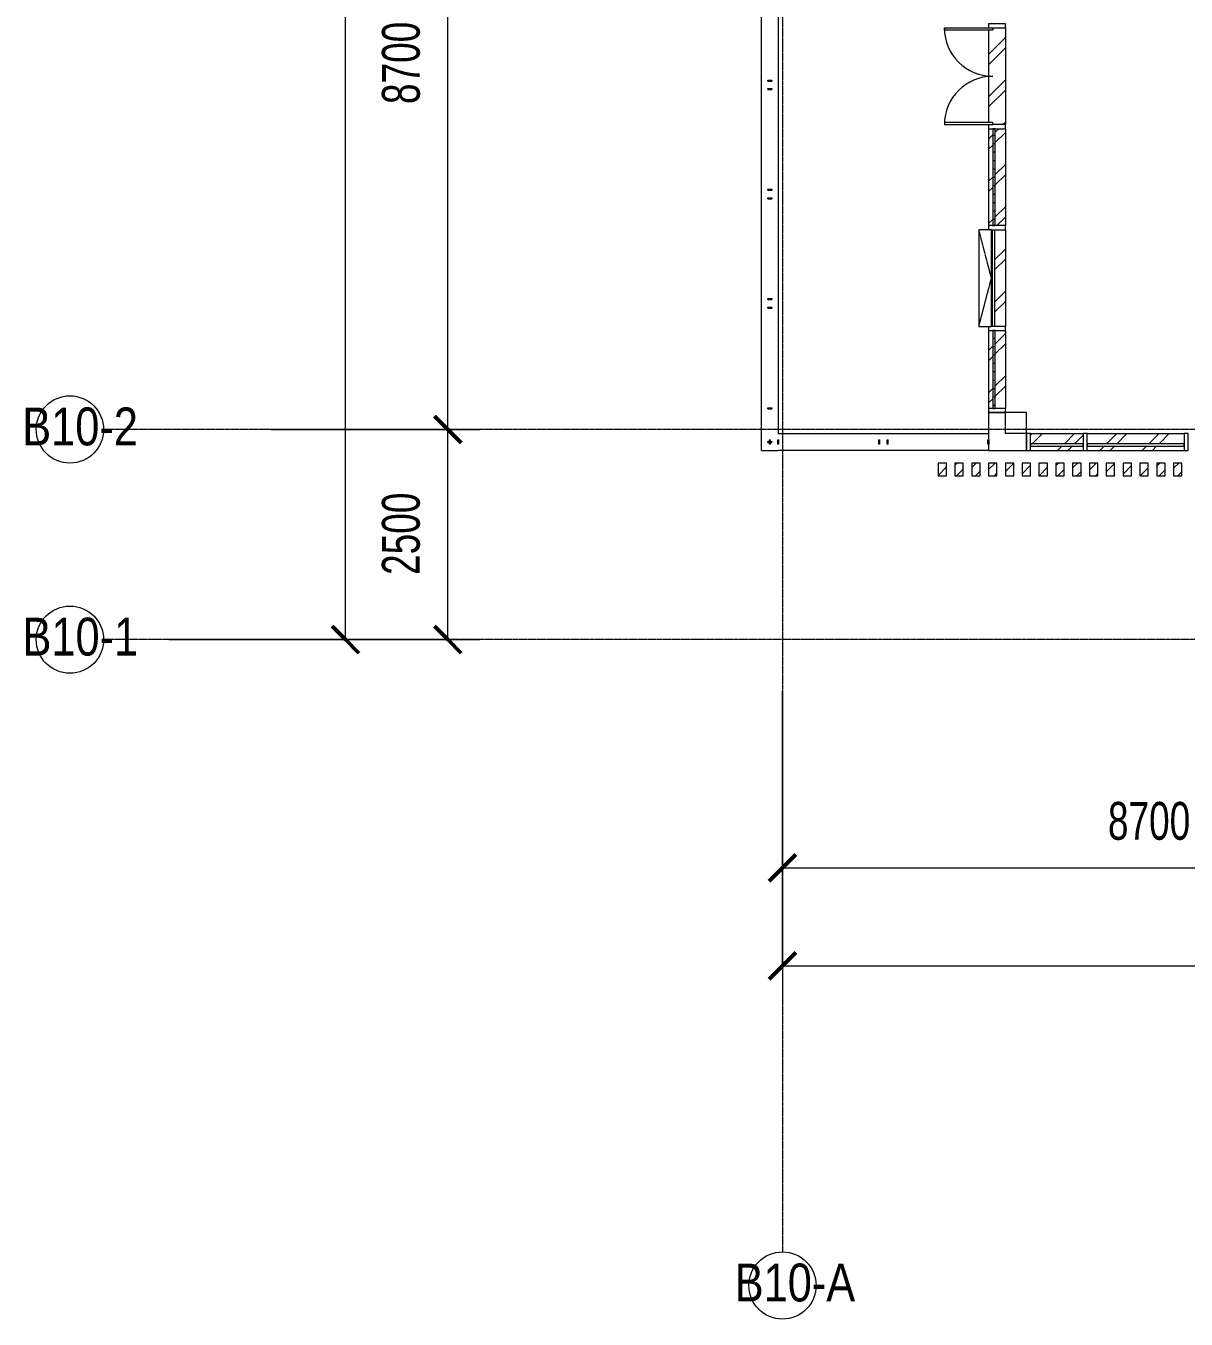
# Model space of a CAD drawing. Header units: millimetres. Extents: x 147592 to 200208, y -27981 to 8299.
# Drawn here: x 147602 to 161400, y -27981 to -12600 of the extents above; entities that cross this region are included whole.
import ezdxf

# ---------------------------------------------------------------- set-up
doc = ezdxf.new("R2010")
doc.units = ezdxf.units.MM
doc.linetypes.add('TJ Dash', pattern=[1.6, 1, -0.6])
doc.linetypes.add('轴网线', pattern=[22.24, 12.7, -3.18, 3.18, -3.18])
for name, color, linetype, lineweight in [('A-____-____-DIMS', 7, 'Continuous', 5), ('A-____-____-DIMS-100', 7, 'Continuous', 5), ('A-FLOR-HRAL-OTLN', 7, 'Continuous', 5), ('A-GLAZ-CURT-MCUT', 7, 'Continuous', 5), ('A-GLAZ-CURT-OTLN', 7, 'Continuous', 5), ('A-GLAZ-CWMG-MCUT', 7, 'Continuous', 13), ('A-GLAZ-CWMG-OTLN', 7, 'Continuous', 5), ('A-WALL-____-MCUT', 7, 'Continuous', 13), ('A-WALL-____-OTLN', 7, 'Continuous', 13), ('S-COLS-____-MCUT', 7, 'Continuous', 5), ('S-GRID-____-IDEN', 7, 'Continuous', 5), ('S-GRID-____-OTLN', 7, 'Continuous', 5)]:
    doc.layers.add(name, color=color, linetype=linetype, lineweight=lineweight)
doc.layers.add('A-DOOR-____-OTLN', color=5, linetype='Continuous', lineweight=13, true_color=0x0000ff)
doc.layers.add('A-GLAZ-____-OTLN', color=7, linetype='Continuous', lineweight=13, true_color=0x00007f)
doc.styles.add('Arial', font='arial.ttf', dxfattribs={"width": 0.7, "height": 450})
doc.styles.add('TJ_FangSong_Narrow', font='', dxfattribs={"height": 450})
doc.styles.get('TJ_FangSong_Narrow').set_extended_font_data('TJ_FangSong_Narrow')
doc.dimstyles.new('对角线-3_2_450_固定', dxfattribs={"dimscale": 304.8, "dimtxt": 459.11673, "dimasz": 1.049869, "dimexe": 1.246719, "dimexo": 0.0625, "dimgap": 0.656168, "dimtad": 1, "dimdec": 0, "dimzin": 0, "dimdsep": 46, "dimtxsty": 'Arial', "dimblk1": 'OBLIQUE', "dimblk2": 'OBLIQUE', "dimsah": 1, "dimcen": 0.09, "dimazin": 0, "dimtfac": 1, "dimtdec": 4, "dimtix": 1, "dimtmove": 0, "dimatfit": 3, "dimfxl": 6.889764, "dimfxlon": 1, "dimtvp": 1, "dimtolj": 1, "dimtzin": 0, "dimarcsym": 2})
pattern_1 = [(45, (0, 0), (-251.4472, 251.4472), []), (45, (0, 381), (-251.4472, 251.4472), [])]

# ---------------------------------------------------------------- blocks, each defined once
blk = doc.blocks.new('矩形竖梃 - 100_100mm 木色铝方通-V62-三层给排水_消防平面图')
at = {"layer": 'A-GLAZ-CWMG-OTLN', "true_color": 0x515151}
h = blk.add_hatch(dxfattribs=at)
h.set_pattern_fill('FP_64', color=251, style=0, pattern_type=2)
h.set_pattern_definition([(135, (161300.01, 17950), (-70.71068, -70.71068), [])])
h.paths.add_polyline_path([(-50, 0), (-50, 150), (50, 150), (50, 0)], flags=0)
at = {"layer": 'A-GLAZ-CWMG-MCUT', "color": 251, "lineweight": 5, "true_color": 0x515151}
for p, q in [((-50, 150), (50, 150)), ((-50, 0), (-50, 150)), ((50, 0), (-50, 0)), ((50, 150), (50, 0))]:
    blk.add_line(p, q, dxfattribs=at)
blk = doc.blocks.new('矩形竖梃 - 100_100mm 木色铝方通-V63-三层给排水_消防平面图')
at = {"layer": 'A-GLAZ-CWMG-OTLN', "true_color": 0x515151}
h = blk.add_hatch(dxfattribs=at)
h.set_pattern_fill('FP_65', color=251, style=0, pattern_type=2)
h.set_pattern_definition([(135, (161100.01, 17950), (-70.71068, -70.71068), [])])
h.paths.add_polyline_path([(-50, 0), (-50, 150), (50, 150), (50, 0)], flags=0)
at = {"layer": 'A-GLAZ-CWMG-MCUT', "color": 251, "lineweight": 5, "true_color": 0x515151}
for p, q in [((-50, 150), (50, 150)), ((-50, 0), (-50, 150)), ((50, 0), (-50, 0)), ((50, 150), (50, 0))]:
    blk.add_line(p, q, dxfattribs=at)
blk = doc.blocks.new('矩形竖梃 - 100_100mm 木色铝方通-V64-三层给排水_消防平面图')
at = {"layer": 'A-GLAZ-CWMG-OTLN', "true_color": 0x515151}
h = blk.add_hatch(dxfattribs=at)
h.set_pattern_fill('FP_66', color=251, style=0, pattern_type=2)
h.set_pattern_definition([(135, (160900.01, 17950), (-70.71068, -70.71068), [])])
h.paths.add_polyline_path([(-50, 0), (-50, 150), (50, 150), (50, 0)], flags=0)
at = {"layer": 'A-GLAZ-CWMG-MCUT', "color": 251, "lineweight": 5, "true_color": 0x515151}
for p, q in [((-50, 150), (50, 150)), ((-50, 0), (-50, 150)), ((50, 0), (-50, 0)), ((50, 150), (50, 0))]:
    blk.add_line(p, q, dxfattribs=at)
blk = doc.blocks.new('矩形竖梃 - 100_100mm 木色铝方通-V65-三层给排水_消防平面图')
at = {"layer": 'A-GLAZ-CWMG-OTLN', "true_color": 0x515151}
h = blk.add_hatch(dxfattribs=at)
h.set_pattern_fill('FP_67', color=251, style=0, pattern_type=2)
h.set_pattern_definition([(135, (160700.01, 17950), (-70.71068, -70.71068), [])])
h.paths.add_polyline_path([(-50, 0), (-50, 150), (50, 150), (50, 0)], flags=0)
at = {"layer": 'A-GLAZ-CWMG-MCUT', "color": 251, "lineweight": 5, "true_color": 0x515151}
for p, q in [((-50, 150), (50, 150)), ((-50, 0), (-50, 150)), ((50, 0), (-50, 0)), ((50, 150), (50, 0))]:
    blk.add_line(p, q, dxfattribs=at)
blk = doc.blocks.new('矩形竖梃 - 100_100mm 木色铝方通-V66-三层给排水_消防平面图')
at = {"layer": 'A-GLAZ-CWMG-OTLN', "true_color": 0x515151}
h = blk.add_hatch(dxfattribs=at)
h.set_pattern_fill('FP_68', color=251, style=0, pattern_type=2)
h.set_pattern_definition([(135, (160500.01, 17950), (-70.71068, -70.71068), [])])
h.paths.add_polyline_path([(-50, 0), (-50, 150), (50, 150), (50, 0)], flags=0)
at = {"layer": 'A-GLAZ-CWMG-MCUT', "color": 251, "lineweight": 5, "true_color": 0x515151}
for p, q in [((-50, 150), (50, 150)), ((-50, 0), (-50, 150)), ((50, 0), (-50, 0)), ((50, 150), (50, 0))]:
    blk.add_line(p, q, dxfattribs=at)
blk = doc.blocks.new('矩形竖梃 - 100_100mm 木色铝方通-V67-三层给排水_消防平面图')
at = {"layer": 'A-GLAZ-CWMG-OTLN', "true_color": 0x515151}
h = blk.add_hatch(dxfattribs=at)
h.set_pattern_fill('FP_69', color=251, style=0, pattern_type=2)
h.set_pattern_definition([(135, (160300.01, 17950), (-70.71068, -70.71068), [])])
h.paths.add_polyline_path([(-50, 0), (-50, 150), (50, 150), (50, 0)], flags=0)
at = {"layer": 'A-GLAZ-CWMG-MCUT', "color": 251, "lineweight": 5, "true_color": 0x515151}
for p, q in [((-50, 150), (50, 150)), ((-50, 0), (-50, 150)), ((50, 0), (-50, 0)), ((50, 150), (50, 0))]:
    blk.add_line(p, q, dxfattribs=at)
blk = doc.blocks.new('矩形竖梃 - 100_100mm 木色铝方通-V68-三层给排水_消防平面图')
at = {"layer": 'A-GLAZ-CWMG-OTLN', "true_color": 0x515151}
h = blk.add_hatch(dxfattribs=at)
h.set_pattern_fill('FP_70', color=251, style=0, pattern_type=2)
h.set_pattern_definition([(135, (160100.01, 17950), (-70.71068, -70.71068), [])])
h.paths.add_polyline_path([(-50, 0), (-50, 150), (50, 150), (50, 0)], flags=0)
at = {"layer": 'A-GLAZ-CWMG-MCUT', "color": 251, "lineweight": 5, "true_color": 0x515151}
for p, q in [((-50, 150), (50, 150)), ((-50, 0), (-50, 150)), ((50, 0), (-50, 0)), ((50, 150), (50, 0))]:
    blk.add_line(p, q, dxfattribs=at)
blk = doc.blocks.new('矩形竖梃 - 100_100mm 木色铝方通-V69-三层给排水_消防平面图')
at = {"layer": 'A-GLAZ-CWMG-OTLN', "true_color": 0x515151}
h = blk.add_hatch(dxfattribs=at)
h.set_pattern_fill('FP_71', color=251, style=0, pattern_type=2)
h.set_pattern_definition([(135, (159900.01, 17950), (-70.71068, -70.71068), [])])
h.paths.add_polyline_path([(-50, 0), (-50, 150), (50, 150), (50, 0)], flags=0)
at = {"layer": 'A-GLAZ-CWMG-MCUT', "color": 251, "lineweight": 5, "true_color": 0x515151}
for p, q in [((-50, 150), (50, 150)), ((-50, 0), (-50, 150)), ((50, 0), (-50, 0)), ((50, 150), (50, 0))]:
    blk.add_line(p, q, dxfattribs=at)
blk = doc.blocks.new('矩形竖梃 - 100_100mm 木色铝方通-V70-三层给排水_消防平面图')
at = {"layer": 'A-GLAZ-CWMG-OTLN', "true_color": 0x515151}
h = blk.add_hatch(dxfattribs=at)
h.set_pattern_fill('FP_72', color=251, style=0, pattern_type=2)
h.set_pattern_definition([(135, (159700.01, 17950), (-70.71068, -70.71068), [])])
h.paths.add_polyline_path([(-50, 0), (-50, 150), (50, 150), (50, 0)], flags=0)
at = {"layer": 'A-GLAZ-CWMG-MCUT', "color": 251, "lineweight": 5, "true_color": 0x515151}
for p, q in [((-50, 150), (50, 150)), ((-50, 0), (-50, 150)), ((50, 0), (-50, 0)), ((50, 150), (50, 0))]:
    blk.add_line(p, q, dxfattribs=at)
blk = doc.blocks.new('矩形竖梃 - 100_100mm 木色铝方通-V71-三层给排水_消防平面图')
at = {"layer": 'A-GLAZ-CWMG-OTLN', "true_color": 0x515151}
h = blk.add_hatch(dxfattribs=at)
h.set_pattern_fill('FP_73', color=251, style=0, pattern_type=2)
h.set_pattern_definition([(135, (159500.01, 17950), (-70.71068, -70.71068), [])])
h.paths.add_polyline_path([(-50, 0), (-50, 150), (50, 150), (50, 0)], flags=0)
at = {"layer": 'A-GLAZ-CWMG-MCUT', "color": 251, "lineweight": 5, "true_color": 0x515151}
for p, q in [((-50, 150), (50, 150)), ((-50, 0), (-50, 150)), ((50, 0), (-50, 0)), ((50, 150), (50, 0))]:
    blk.add_line(p, q, dxfattribs=at)
blk = doc.blocks.new('矩形竖梃 - 100_100mm 木色铝方通-V72-三层给排水_消防平面图')
at = {"layer": 'A-GLAZ-CWMG-OTLN', "true_color": 0x515151}
h = blk.add_hatch(dxfattribs=at)
h.set_pattern_fill('FP_74', color=251, style=0, pattern_type=2)
h.set_pattern_definition([(135, (159300.01, 17950), (-70.71068, -70.71068), [])])
h.paths.add_polyline_path([(-50, 0), (-50, 150), (50, 150), (50, 0)], flags=0)
at = {"layer": 'A-GLAZ-CWMG-MCUT', "color": 251, "lineweight": 5, "true_color": 0x515151}
for p, q in [((-50, 150), (50, 150)), ((-50, 0), (-50, 150)), ((50, 0), (-50, 0)), ((50, 150), (50, 0))]:
    blk.add_line(p, q, dxfattribs=at)
blk = doc.blocks.new('矩形竖梃 - 100_100mm 木色铝方通-V73-三层给排水_消防平面图')
at = {"layer": 'A-GLAZ-CWMG-OTLN', "true_color": 0x515151}
h = blk.add_hatch(dxfattribs=at)
h.set_pattern_fill('FP_75', color=251, style=0, pattern_type=2)
h.set_pattern_definition([(135, (159100.01, 17950), (-70.71068, -70.71068), [])])
h.paths.add_polyline_path([(-50, 0), (-50, 150), (50, 150), (50, 0)], flags=0)
at = {"layer": 'A-GLAZ-CWMG-MCUT', "color": 251, "lineweight": 5, "true_color": 0x515151}
for p, q in [((-50, 150), (50, 150)), ((-50, 0), (-50, 150)), ((50, 0), (-50, 0)), ((50, 150), (50, 0))]:
    blk.add_line(p, q, dxfattribs=at)
blk = doc.blocks.new('系统嵌板 - TJ玻璃_30-1382563-三层给排水_消防平面图')
at = {"layer": 'A-GLAZ-CURT-OTLN', "true_color": 0x515151}
h = blk.add_hatch(dxfattribs=at)
h.set_pattern_fill('FP_121', color=251, style=0, pattern_type=2)
h.set_pattern_definition([(270, (16687.5, 159050.01), (100, 6e-15), [])])
h.paths.add_polyline_path([(-462.5, -80), (462.5, -80), (462.5, -50), (-462.5, -50)], flags=0)
at = {"layer": 'A-GLAZ-CURT-MCUT', "color": 251, "true_color": 0x515151}
for p, q in [((462.5, -50), (-462.5, -50)), ((-462.5, -50), (-462.5, -80)), ((-462.5, -80), (462.5, -80)), ((462.5, -80), (462.5, -50))]:
    blk.add_line(p, q, dxfattribs=at)
blk = doc.blocks.new('系统嵌板 - TJ玻璃_30-1382562-三层给排水_消防平面图')
at = {"layer": 'A-GLAZ-CURT-OTLN', "true_color": 0x515151}
h = blk.add_hatch(dxfattribs=at)
h.set_pattern_fill('FP_122', color=251, style=0, pattern_type=2)
h.set_pattern_definition([(270, (14400, 159050.01), (100, 6e-15), [])])
h.paths.add_polyline_path([(-575, -80), (575, -80), (575, -50), (-575, -50)], flags=0)
at = {"layer": 'A-GLAZ-CURT-MCUT', "color": 251, "true_color": 0x515151}
for p, q in [((575, -50), (-575, -50)), ((-575, -50), (-575, -80)), ((-575, -80), (575, -80)), ((575, -80), (575, -50))]:
    blk.add_line(p, q, dxfattribs=at)
blk = doc.blocks.new('门嵌板_平开有框双扇 - 无横档-2126481-三层给排水_消防平面图')
at = {"layer": 'A-DOOR-____-OTLN', "color": 251, "lineweight": 5, "true_color": 0x515151}
for p, q in [((-550, 525), (-575, 525)), ((-575, 525), (-575, -50)), ((-550, -50), (-550, 525)), ((550, -50), (550, 525)), ((550, 525), (575, 525)), ((575, 525), (575, -50)), ((-575, -50), (-550, -50)), ((575, -50), (550, -50))]:
    blk.add_line(p, q, dxfattribs=at)
for centre, start, end in [((-575, -50), 0, 89.9995), ((575, -50), 90.0005, 180)]:
    blk.add_arc(centre, 575, start, end, dxfattribs=at)
blk = doc.blocks.new('矩形竖梃 - 50_200mm 长方形-1289400-三层给排水_消防平面图')
at = {"layer": 'A-GLAZ-CWMG-OTLN', "true_color": 0x8b8b8b}
h = blk.add_hatch(dxfattribs=at)
h.set_pattern_fill('FP_125', color=252, style=0, pattern_type=2)
h.set_pattern_definition(pattern_1)
h.paths.add_polyline_path([(159100, -17150), (159100, -16225), (159050, -16225), (159050, -17150)], flags=0)
h.paths.add_polyline_path([(159250, -17150), (159250, -16225), (159130, -16225), (159130, -17150)], flags=0)
at = {"layer": 'A-GLAZ-CWMG-OTLN', "color": 251, "true_color": 0x515151}
for p, q in [((159050, -16225), (159050, -17150)), ((159250, -16225), (159250, -17150))]:
    blk.add_line(p, q, dxfattribs=at)
blk = doc.blocks.new('矩形竖梃 - 50_200mm 长方形-V121-三层给排水_消防平面图')
at = {"layer": 'A-GLAZ-CWMG-OTLN', "true_color": 0x8b8b8b}
h = blk.add_hatch(dxfattribs=at)
h.set_pattern_fill('FP_125', color=252, style=0, pattern_type=2)
h.set_pattern_definition(pattern_1)
h.paths.add_polyline_path([(159100, -14975), (159100, -13825), (159050, -13825), (159050, -14975)], flags=0)
h.paths.add_polyline_path([(159250, -14975), (159250, -13825), (159130, -13825), (159130, -14975)], flags=0)
at = {"layer": 'A-GLAZ-CWMG-OTLN', "color": 251, "true_color": 0x515151}
for p, q in [((159050, -13825), (159050, -14975)), ((159250, -13825), (159250, -14975))]:
    blk.add_line(p, q, dxfattribs=at)
blk = doc.blocks.new('矩形竖梃 - 50_200mm 长方形-V122-三层给排水_消防平面图')
at = {"layer": 'A-GLAZ-CWMG-OTLN', "true_color": 0x8b8b8b}
h = blk.add_hatch(dxfattribs=at)
h.set_pattern_fill('FP_125', color=252, style=0, pattern_type=2)
h.set_pattern_definition(pattern_1)
h.paths.add_polyline_path([(159250, -13775), (159250, -12625), (159100, -12625), (159100, -12650), (159050, -12650), (159050, -13750), (159100, -13750), (159100, -13775)], flags=0)
at = {"layer": 'A-GLAZ-CWMG-OTLN', "color": 251, "true_color": 0x515151}
for p, q in [((159050, -12650), (159050, -13750)), ((159250, -12625), (159250, -13775))]:
    blk.add_line(p, q, dxfattribs=at)
blk = doc.blocks.new('矩形竖梃 - 50_200mm 长方形-1366952-三层给排水_消防平面图')
at = {"layer": 'A-GLAZ-CWMG-MCUT', "color": 251, "lineweight": 5, "true_color": 0x515151}
for p, q in [((0, 200), (-50, 200)), ((-50, 200), (-50, 0)), ((0, 0), (0, 200)), ((-50, 0), (0, 0))]:
    blk.add_line(p, q, dxfattribs=at)
blk = doc.blocks.new('栏杆扶手 - 50 x 12mm-1637074-三层给排水_消防平面图')
at = {"layer": 'A-FLOR-HRAL-OTLN', "color": 251, "true_color": 0x515151}
for p, q in [((-25, -6), (-25, 6)), ((-25, 6), (25, 6)), ((25, 6), (25, -6)), ((-25, -6), (25, -6))]:
    blk.add_line(p, q, dxfattribs=at)
blk = doc.blocks.new('栏杆扶手 - 栏杆扶手-1310377-三层给排水_消防平面图')
for p in [(156450, -8952), (156450, -9350), (156450, -9450), (156450, -10650), (156450, -10750), (156450, -11950), (156450, -12050), (156450, -13250), (156450, -13350), (156450, -14550), (156450, -14650), (156450, -15850), (156450, -15950), (156450, -17150), (156450, -17550)]:
    blk.add_blockref('栏杆扶手 - 50 x 12mm-1637074-三层给排水_消防平面图', p)
at = {"rotation": 90}
for p in [(156450, -17550), (156550, -17550), (157750, -17550), (157850, -17550), (159048, -17550), (159050, -17550)]:
    blk.add_blockref('栏杆扶手 - 50 x 12mm-1637074-三层给排水_消防平面图', p, dxfattribs=at)
blk = doc.blocks.new('窗嵌板_50-70系列上悬铝窗-zx - 50 系列-2680890-三层给排水_消防平面图')
at = {"layer": 'A-GLAZ-____-OTLN', "color": 251, "linetype": 'TJ Dash', "lineweight": 5, "true_color": 0x515151}
for p, q in [((575, 115), (-575, 115)), ((-575, 115), (-575, -35)), ((-575, 115), (0, -35)), ((0, -35), (575, 115)), ((575, -35), (575, 115)), ((-575, -35), (575, -35))]:
    blk.add_line(p, q, dxfattribs=at)
at = {"layer": 'A-GLAZ-____-OTLN', "color": 251, "lineweight": 5, "true_color": 0x515151}
for p, q in [((-575, -72), (-575, -47)), ((-575, -47), (575, -47)), ((575, -72), (-575, -72)), ((575, -47), (575, -72))]:
    blk.add_line(p, q, dxfattribs=at)
blk = doc.blocks.new('矩形竖梃 - 50_200mm 长方形-1276679-三层给排水_消防平面图')
at = {"layer": 'A-GLAZ-CWMG-OTLN', "true_color": 0x8b8b8b}
h = blk.add_hatch(dxfattribs=at)
h.set_pattern_fill('FP_125', color=252, style=0, pattern_type=2)
h.set_pattern_definition(pattern_1)
h.paths.add_polyline_path([(159098, -16175), (159098, -15025), (159085, -15025), (159085, -16175)], flags=0)
h.paths.add_polyline_path([(159250, -16175), (159250, -15025), (159123, -15025), (159123, -16175)], flags=0)
at = {"layer": 'A-GLAZ-CWMG-OTLN', "color": 251, "true_color": 0x515151}
blk.add_line((159250, -15025), (159250, -16175), dxfattribs=at)
blk = doc.blocks.new('矩形竖梃 - 50_200mm 长方形-1366838-三层给排水_消防平面图')
at = {"layer": 'A-GLAZ-CWMG-MCUT', "color": 251, "lineweight": 5, "true_color": 0x515151}
for p, q in [((-25, 200), (25, 200)), ((-25, 0), (-25, 200)), ((25, 200), (25, 72.5)), ((25, 0), (-25, 0)), ((25, 47.5), (25, 35))]:
    blk.add_line(p, q, dxfattribs=at)
blk = doc.blocks.new('矩形竖梃 - 50_200mm 长方形-V141-三层给排水_消防平面图')
at = {"layer": 'A-GLAZ-CWMG-MCUT', "color": 251, "lineweight": 5, "true_color": 0x515151}
for p, q in [((-25, 200), (25, 200)), ((-25, 72.5), (-25, 200)), ((25, 200), (25, 0)), ((-25, 35), (-25, 47.5)), ((25, 0), (-25, 0))]:
    blk.add_line(p, q, dxfattribs=at)
blk = doc.blocks.new('矩形竖梃 - 50_200mm 长方形-1366905-三层给排水_消防平面图')
at = {"layer": 'A-GLAZ-CWMG-MCUT', "color": 251, "lineweight": 5, "true_color": 0x515151}
for p, q in [((-25, 200), (25, 200)), ((-25, 0), (-25, 200)), ((25, 200), (25, 50)), ((25, 0), (-25, 0))]:
    blk.add_line(p, q, dxfattribs=at)
blk = doc.blocks.new('矩形竖梃 - 50_200mm 长方形-V142-三层给排水_消防平面图')
at = {"layer": 'A-GLAZ-CWMG-MCUT', "color": 251, "lineweight": 5, "true_color": 0x515151}
for p, q in [((-25, 200), (25, 200)), ((-25, 50), (-25, 200)), ((25, 200), (25, 0)), ((25, 0), (-25, 0))]:
    blk.add_line(p, q, dxfattribs=at)
blk = doc.blocks.new('矩形竖梃 - 50_200mm 长方形-2182453-三层给排水_消防平面图')
at = {"layer": 'A-GLAZ-CWMG-MCUT', "color": 251, "lineweight": 5, "true_color": 0x515151}
for p, q in [((-50, 200), (0, 200)), ((-50, 0), (-50, 200)), ((0, 200), (0, 0)), ((0, 0), (-50, 0))]:
    blk.add_line(p, q, dxfattribs=at)
blk = doc.blocks.new('矩形竖梃 - 50_200mm 长方形-V144-三层给排水_消防平面图')
at = {"layer": 'A-GLAZ-CWMG-OTLN', "true_color": 0x8b8b8b}
h = blk.add_hatch(dxfattribs=at)
h.set_pattern_fill('FP_134', color=252, style=0, pattern_type=2)
h.set_pattern_definition(pattern_1)
h.paths.add_polyline_path([(161375, -17650), (161375, -17600), (160225, -17600), (160225, -17650)], flags=0)
h.paths.add_polyline_path([(160225, -17570), (161375, -17570), (161375, -17450), (160225, -17450)], flags=0)
at = {"layer": 'A-GLAZ-CWMG-OTLN', "color": 251, "true_color": 0x515151}
for p, q in [((160225, -17450), (161375, -17450)), ((160225, -17650), (161375, -17650))]:
    blk.add_line(p, q, dxfattribs=at)
blk = doc.blocks.new('矩形竖梃 - 50_200mm 长方形-1944072-三层给排水_消防平面图')
at = {"layer": 'A-GLAZ-CWMG-OTLN', "true_color": 0x8b8b8b}
h = blk.add_hatch(dxfattribs=at)
h.set_pattern_fill('FP_134', color=252, style=0, pattern_type=2)
h.set_pattern_definition(pattern_1)
h.paths.add_polyline_path([(159550, -17650), (160175, -17650), (160175, -17600), (159550, -17600), (159550, -17618)], flags=0)
h.paths.add_polyline_path([(159550, -17570), (160175, -17570), (160175, -17450), (159550, -17450)], flags=0)
at = {"layer": 'A-GLAZ-CWMG-OTLN', "color": 251, "true_color": 0x515151}
for p, q in [((159550, -17450), (160175, -17450)), ((159550, -17650), (160175, -17650))]:
    blk.add_line(p, q, dxfattribs=at)
blk = doc.blocks.new('系统嵌板 - TJ玻璃_30-2182454-三层给排水_消防平面图')
at = {"layer": 'A-GLAZ-CURT-MCUT', "color": 251, "true_color": 0x515151}
for p, q in [((312, -50), (-312, -50)), ((-312, -50), (-312, -80)), ((-312, -80), (312, -80)), ((312, -80), (312, -50))]:
    blk.add_line(p, q, dxfattribs=at)
blk = doc.blocks.new('系统嵌板 - TJ玻璃_30-V145-三层给排水_消防平面图')
at = {"layer": 'A-GLAZ-CURT-MCUT', "color": 251, "true_color": 0x515151}
for p, q in [((575, -50), (-575, -50)), ((-575, -50), (-575, -80)), ((-575, -80), (575, -80)), ((575, -80), (575, -50))]:
    blk.add_line(p, q, dxfattribs=at)
blk = doc.blocks.new('矩形竖梃 - 50_200mm 长方形-V147-三层给排水_消防平面图')
at = {"layer": 'A-GLAZ-CWMG-MCUT', "color": 251, "lineweight": 5, "true_color": 0x515151}
for p, q in [((-25, 200), (25, 200)), ((-25, 0), (-25, 200)), ((25, 200), (25, 0)), ((25, 0), (-25, 0))]:
    blk.add_line(p, q, dxfattribs=at)
blk = doc.blocks.new('矩形竖梃 - 100_100mm 木色铝方通-V192-三层给排水_消防平面图')
at = {"layer": 'A-GLAZ-CWMG-OTLN', "true_color": 0x515151}
h = blk.add_hatch(dxfattribs=at)
h.set_pattern_fill('FP_173', color=251, style=0, pattern_type=2)
h.set_pattern_definition([(135, (158900.01, 17950), (-70.71068, -70.71068), [])])
h.paths.add_polyline_path([(-50, 0), (-50, 150), (50, 150), (50, 0)], flags=0)
at = {"layer": 'A-GLAZ-CWMG-MCUT', "color": 251, "lineweight": 5, "true_color": 0x515151}
for p, q in [((-50, 150), (50, 150)), ((-50, 0), (-50, 150)), ((50, 0), (-50, 0)), ((50, 150), (50, 0))]:
    blk.add_line(p, q, dxfattribs=at)
blk = doc.blocks.new('矩形竖梃 - 100_100mm 木色铝方通-V193-三层给排水_消防平面图')
at = {"layer": 'A-GLAZ-CWMG-OTLN', "true_color": 0x515151}
h = blk.add_hatch(dxfattribs=at)
h.set_pattern_fill('FP_174', color=251, style=0, pattern_type=2)
h.set_pattern_definition([(135, (158700.01, 17950), (-70.71068, -70.71068), [])])
h.paths.add_polyline_path([(-50, 0), (-50, 150), (50, 150), (50, 0)], flags=0)
at = {"layer": 'A-GLAZ-CWMG-MCUT', "color": 251, "lineweight": 5, "true_color": 0x515151}
for p, q in [((-50, 150), (50, 150)), ((-50, 0), (-50, 150)), ((50, 0), (-50, 0)), ((50, 150), (50, 0))]:
    blk.add_line(p, q, dxfattribs=at)
blk = doc.blocks.new('矩形竖梃 - 100_100mm 木色铝方通-V194-三层给排水_消防平面图')
at = {"layer": 'A-GLAZ-CWMG-OTLN', "true_color": 0x515151}
h = blk.add_hatch(dxfattribs=at)
h.set_pattern_fill('FP_175', color=251, style=0, pattern_type=2)
h.set_pattern_definition([(135, (158500.01, 17950), (-70.71068, -70.71068), [])])
h.paths.add_polyline_path([(-50, 0), (-50, 150), (50, 150), (50, 0)], flags=0)
at = {"layer": 'A-GLAZ-CWMG-MCUT', "color": 251, "lineweight": 5, "true_color": 0x515151}
for p, q in [((-50, 150), (50, 150)), ((-50, 0), (-50, 150)), ((50, 0), (-50, 0)), ((50, 150), (50, 0))]:
    blk.add_line(p, q, dxfattribs=at)
blk = doc.blocks.new('轴网 - R4_0-512320-三层给排水_消防平面图')
at = {"layer": 'S-GRID-____-IDEN', "color": 251, "true_color": 0x515151}
blk.add_circle((0, 0), 4, dxfattribs=at)
blk = doc.blocks.new('YXQH_AR_B9-20_rvt-1-三层给排水_消防平面图')
at = {"layer": 'A-WALL-____-MCUT', "color": 251, "lineweight": 5, "true_color": 0x515151}
for p, q in [((159050, -17200), (159050, -17450)), ((159250, -17200), (159050, -17200)), ((159250, -17450), (159250, -17200)), ((159050, -17450), (159050, -17525)), ((159500, -17450), (159250, -17450)), ((159500, -17650), (159500, -17450)), ((159050, -17575), (159050, -17650)), ((159050, -17650), (159500, -17650))]:
    blk.add_line(p, q, dxfattribs=at)
at = {"layer": 'A-WALL-____-OTLN', "color": 251, "lineweight": 5, "true_color": 0x515151}
for p, q in [((156350, -17650), (156350, -8950)), ((156550, -8950), (156550, -17450)), ((156550, -17450), (159050, -17450)), ((156350, -17650), (156550, -17650)), ((159050, -17650), (156550, -17650))]:
    blk.add_line(p, q, dxfattribs=at)
at = {"layer": 'S-GRID-____-OTLN', "color": 173, "linetype": '轴网线', "true_color": 0x5151ff}
for p, q in [((156600, 7499), (156600, -27181)), ((199021, -17400), (148526, -17400)), ((199021, -19900), (148526, -19900))]:
    blk.add_line(p, q, dxfattribs=at)
at = {"color": 251, "lineweight": 5, "true_color": 0x515151}
for name in ['栏杆扶手 - 栏杆扶手-1310377-三层给排水_消防平面图', '矩形竖梃 - 50_200mm 长方形-V122-三层给排水_消防平面图', '矩形竖梃 - 50_200mm 长方形-V121-三层给排水_消防平面图', '矩形竖梃 - 50_200mm 长方形-1276679-三层给排水_消防平面图', '矩形竖梃 - 50_200mm 长方形-1289400-三层给排水_消防平面图', '矩形竖梃 - 50_200mm 长方形-1944072-三层给排水_消防平面图', '矩形竖梃 - 50_200mm 长方形-V144-三层给排水_消防平面图']:
    blk.add_blockref(name, (0, 0), dxfattribs=at)
at = {"color": 251, "lineweight": 5, "true_color": 0x515151, "extrusion": (0, 0, -1), "rotation": 90}
for name, p in [('矩形竖梃 - 50_200mm 长方形-V142-三层给排水_消防平面图', (-159050, -12600)), ('矩形竖梃 - 50_200mm 长方形-1366905-三层给排水_消防平面图', (-159050, -13800)), ('矩形竖梃 - 50_200mm 长方形-V141-三层给排水_消防平面图', (-159050, -15000)), ('矩形竖梃 - 50_200mm 长方形-1366838-三层给排水_消防平面图', (-159050, -16200))]:
    blk.add_blockref(name, p, dxfattribs=at)
at = {"color": 251, "lineweight": 5, "true_color": 0x515151}
for name, p, rotation in [('门嵌板_平开有框双扇 - 无横档-2126481-三层给排水_消防平面图', (159050, -13200), 90), ('系统嵌板 - TJ玻璃_30-1382562-三层给排水_消防平面图', (159050, -14400), 90), ('窗嵌板_50-70系列上悬铝窗-zx - 50 系列-2680890-三层给排水_消防平面图', (159050, -15600), 90), ('系统嵌板 - TJ玻璃_30-1382563-三层给排水_消防平面图', (159050, -16687), 90), ('矩形竖梃 - 50_200mm 长方形-1366952-三层给排水_消防平面图', (159050, -17200), 270), ('系统嵌板 - TJ玻璃_30-2182454-三层给排水_消防平面图', (159863, -17650), 180), ('系统嵌板 - TJ玻璃_30-V145-三层给排水_消防平面图', (160800, -17650), 180)]:
    blk.add_blockref(name, p, dxfattribs=dict(at, rotation=rotation))
at = {"color": 173, "lineweight": 5, "true_color": 0x5151ff, "xscale": 99.99999999999993, "yscale": 99.99999999999993, "zscale": 99.99999999999993}
for p, rotation in [((148126, -17400), 89.99999999999984), ((148126, -19900), 89.99999999999984), ((156600, -27581), 180)]:
    blk.add_blockref('轴网 - R4_0-512320-三层给排水_消防平面图', p, dxfattribs=dict(at, rotation=rotation))
at = {"color": 251, "lineweight": 5, "true_color": 0x515151, "extrusion": (0, 0, -1)}
for name, p in [('矩形竖梃 - 50_200mm 长方形-2182453-三层给排水_消防平面图', (-159500, -17650)), ('矩形竖梃 - 50_200mm 长方形-V147-三层给排水_消防平面图', (-160200, -17650)), ('矩形竖梃 - 50_200mm 长方形-V147-三层给排水_消防平面图', (-161400, -17650)), ('矩形竖梃 - 100_100mm 木色铝方通-V194-三层给排水_消防平面图', (-158500, -17950)), ('矩形竖梃 - 100_100mm 木色铝方通-V193-三层给排水_消防平面图', (-158700, -17950)), ('矩形竖梃 - 100_100mm 木色铝方通-V192-三层给排水_消防平面图', (-158900, -17950)), ('矩形竖梃 - 100_100mm 木色铝方通-V73-三层给排水_消防平面图', (-159100, -17950)), ('矩形竖梃 - 100_100mm 木色铝方通-V72-三层给排水_消防平面图', (-159300, -17950)), ('矩形竖梃 - 100_100mm 木色铝方通-V71-三层给排水_消防平面图', (-159500, -17950)), ('矩形竖梃 - 100_100mm 木色铝方通-V70-三层给排水_消防平面图', (-159700, -17950)), ('矩形竖梃 - 100_100mm 木色铝方通-V69-三层给排水_消防平面图', (-159900, -17950)), ('矩形竖梃 - 100_100mm 木色铝方通-V68-三层给排水_消防平面图', (-160100, -17950)), ('矩形竖梃 - 100_100mm 木色铝方通-V67-三层给排水_消防平面图', (-160300, -17950)), ('矩形竖梃 - 100_100mm 木色铝方通-V66-三层给排水_消防平面图', (-160500, -17950)), ('矩形竖梃 - 100_100mm 木色铝方通-V65-三层给排水_消防平面图', (-160700, -17950)), ('矩形竖梃 - 100_100mm 木色铝方通-V64-三层给排水_消防平面图', (-160900, -17950)), ('矩形竖梃 - 100_100mm 木色铝方通-V63-三层给排水_消防平面图', (-161100, -17950)), ('矩形竖梃 - 100_100mm 木色铝方通-V62-三层给排水_消防平面图', (-161300, -17950))]:
    blk.add_blockref(name, p, dxfattribs=at)
at = {"layer": 'S-GRID-____-IDEN', "color": 251, "true_color": 0x515151, "char_height": 450, "attachment_point": 1, "style": 'TJ_FangSong_Narrow'}
for s, insert, width in [('B10-2', (147559, -17139), 1362.87), ('B10-1', (147562, -19639), 1354.85), ('B10-A', (156032, -27321), 1370.89)]:
    blk.add_mtext(s, dxfattribs=dict(at, insert=insert, width=width))
blk = doc.blocks.new('YXQH_ST_B9-20_rvt-1-三层给排水_消防平面图')
at = {"layer": 'S-COLS-____-MCUT', "color": 251, "lineweight": 18, "true_color": 0x515151}
for p, q in [((159500, -17200), (159050, -17200)), ((159050, -17200), (159050, -17525)), ((159500, -17650), (159500, -17200)), ((159050, -17575), (159050, -17650)), ((159050, -17650), (159500, -17650))]:
    blk.add_line(p, q, dxfattribs=at)
blk = doc.blocks.new('DIMBLOCK1-三层给排水_消防平面图')
at = {"layer": 'A-____-____-DIMS-100', "color": 250, "true_color": 0x444444}
for p, q in [((156600, -21679), (156600, -24159)), ((156600, -23779), (156600, -21679)), ((191400, -21679), (191400, -24159)), ((191400, -23779), (191400, -21679)), ((156600, -23779), (191400, -23779))]:
    blk.add_line(p, q, dxfattribs=at)
at = {"layer": 'A-____-____-DIMS-100', "color": 250, "lineweight": 50, "true_color": 0x444444}
for p, q in [((156600, -23779), (156760, -23619)), ((191400, -23779), (191560, -23619)), ((156600, -23779), (156440, -23939)), ((191400, -23779), (191240, -23939))]:
    blk.add_line(p, q, dxfattribs=at)
at = {"layer": 'A-____-____-DIMS-100', "color": 0, "insert": (173400, -22995), "char_height": 450, "width": 1440.92, "attachment_point": 1, "line_spacing_factor": 0.941778, "style": 'Arial'}
blk.add_mtext('34800', dxfattribs=at)
blk = doc.blocks.new('_Oblique')
at = {"color": 0, "linetype": 'ByBlock', "lineweight": -2}
blk.add_line((-0.5, -0.5), (0.5, 0.5), dxfattribs=at)
blk = doc.blocks.new('DIMBLOCK2-三层给排水_消防平面图')
at = {"layer": 'A-____-____-DIMS-100', "color": 250, "lineweight": 50, "true_color": 0x444444}
for p, q in [((152620, -17400), (152460, -17240)), ((152620, -17400), (152780, -17560)), ((152620, -19900), (152460, -19740)), ((152620, -19900), (152780, -20060))]:
    blk.add_line(p, q, dxfattribs=at)
at = {"layer": 'A-____-____-DIMS-100', "color": 250, "true_color": 0x444444}
for p, q in [((150520, -17400), (153000, -17400)), ((152620, -17400), (150520, -17400)), ((152620, -19900), (152620, -17400)), ((150520, -19900), (153000, -19900)), ((152620, -19900), (150520, -19900))]:
    blk.add_line(p, q, dxfattribs=at)
at = {"layer": 'A-____-____-DIMS-100', "color": 0, "insert": (151836, -19130), "char_height": 450, "width": 1152.74, "attachment_point": 1, "rotation": 90, "line_spacing_factor": 0.941778, "style": 'Arial'}
blk.add_mtext('2500', dxfattribs=at)
blk = doc.blocks.new('DIMBLOCK3-三层给排水_消防平面图')
at = {"layer": 'A-____-____-DIMS-100', "color": 250, "lineweight": 50, "true_color": 0x444444}
for p, q in [((152620, -8700), (152460, -8540)), ((152620, -8700), (152780, -8860)), ((152620, -17400), (152460, -17240)), ((152620, -17400), (152780, -17560))]:
    blk.add_line(p, q, dxfattribs=at)
at = {"layer": 'A-____-____-DIMS-100', "color": 250, "true_color": 0x444444}
for p, q in [((150520, -8700), (153000, -8700)), ((152620, -8700), (150520, -8700)), ((152620, -17400), (152620, -8700)), ((150520, -17400), (153000, -17400)), ((152620, -17400), (150520, -17400))]:
    blk.add_line(p, q, dxfattribs=at)
at = {"layer": 'A-____-____-DIMS-100', "color": 0, "insert": (151836, -13530), "char_height": 450, "width": 1152.74, "attachment_point": 1, "rotation": 90, "line_spacing_factor": 0.941778, "style": 'Arial'}
blk.add_mtext('8700', dxfattribs=at)
blk = doc.blocks.new('DIMBLOCK6-三层给排水_消防平面图')
at = {"layer": 'A-____-____-DIMS-100', "color": 250, "lineweight": 50, "true_color": 0x444444}
for p, q in [((151403, 0), (151243, 160)), ((151403, 0), (151563, -160)), ((151403, -19900), (151243, -19740)), ((151403, -19900), (151563, -20060))]:
    blk.add_line(p, q, dxfattribs=at)
at = {"layer": 'A-____-____-DIMS-100', "color": 250, "true_color": 0x444444}
for p, q in [((149303, 0), (151783, 0)), ((151403, 0), (149303, 0)), ((151403, -19900), (151403, 0)), ((149303, -19900), (151783, -19900)), ((151403, -19900), (149303, -19900))]:
    blk.add_line(p, q, dxfattribs=at)
at = {"layer": 'A-____-____-DIMS-100', "color": 0, "insert": (150619, -10550), "char_height": 450, "width": 1440.92, "attachment_point": 1, "rotation": 90, "line_spacing_factor": 0.941778, "style": 'Arial'}
blk.add_mtext('19900', dxfattribs=at)
blk = doc.blocks.new('DIMBLOCK7-三层给排水_消防平面图')
at = {"layer": 'A-____-____-DIMS-100', "color": 250, "true_color": 0x444444}
for p, q in [((156600, -20514), (156600, -22994)), ((156600, -22614), (156600, -20514)), ((165300, -20514), (165300, -22994)), ((165300, -22614), (165300, -20514)), ((156600, -22614), (165300, -22614))]:
    blk.add_line(p, q, dxfattribs=at)
at = {"layer": 'A-____-____-DIMS-100', "color": 250, "lineweight": 50, "true_color": 0x444444}
for p, q in [((156600, -22614), (156760, -22454)), ((165300, -22614), (165460, -22454)), ((156600, -22614), (156440, -22774)), ((165300, -22614), (165140, -22774))]:
    blk.add_line(p, q, dxfattribs=at)
at = {"layer": 'A-____-____-DIMS-100', "color": 0, "insert": (160470, -21830), "char_height": 450, "width": 1152.74, "attachment_point": 1, "line_spacing_factor": 0.941778, "style": 'Arial'}
blk.add_mtext('8700', dxfattribs=at)

msp = doc.modelspace()

# ---------------------------------------------------------------- block references
at = {"lineweight": 5}
for name in ['YXQH_AR_B9-20_rvt-1-三层给排水_消防平面图', 'YXQH_ST_B9-20_rvt-1-三层给排水_消防平面图']:
    msp.add_blockref(name, (0, 0), dxfattribs=at)

# ---------------------------------------------------------------- dimensions: what is measured, and where the dimension line sits
at = {"layer": 'A-____-____-DIMS', "color": 250, "true_color": 0x444444}
for base, p1, p2, override, picture, middle in [((151403.4, 0), (149303.4, -19900), (149303.4, 0), {"dimpost": '<>', "dimfxl": 19900}, 'DIMBLOCK6-三层给排水_消防平面图', (150973.7, -9950)), ((152620, -8700), (150520, -17400), (150520, -8700), {"dimpost": '<>', "dimfxl": 8700}, 'DIMBLOCK3-三层给排水_消防平面图', (152190.2, -13050)), ((152620, -17400), (150520, -19900), (150520, -17400), {"dimpost": '<>', "dimfxl": 2500}, 'DIMBLOCK2-三层给排水_消防平面图', (152190.2, -18650))]:
    dim = msp.add_linear_dim(base=base, p1=p1, p2=p2, angle=90, dimstyle='对角线-3_2_450_固定', override=override, dxfattribs=at)
    dim.commit()
    dim.dimension.update_dxf_attribs({"geometry": picture, "text_midpoint": middle})
for base, p1, p2, override, picture, middle in [((165300, -22614.1), (156600, -20514.1), (165300, -20514.1), {"dimpost": '<>', "dimfxl": 8700}, 'DIMBLOCK7-三层给排水_消防平面图', (160950, -22184.3)), ((191400, -23779.4), (156600, -21679.4), (191400, -21679.4), {"dimpost": '<>', "dimfxl": 34800}, 'DIMBLOCK1-三层给排水_消防平面图', (174000, -23349.5))]:
    dim = msp.add_linear_dim(base=base, p1=p1, p2=p2, dimstyle='对角线-3_2_450_固定', override=override, dxfattribs=at)
    dim.commit()
    dim.dimension.update_dxf_attribs({"geometry": picture, "text_midpoint": middle})

doc.saveas('drawing.dxf')
